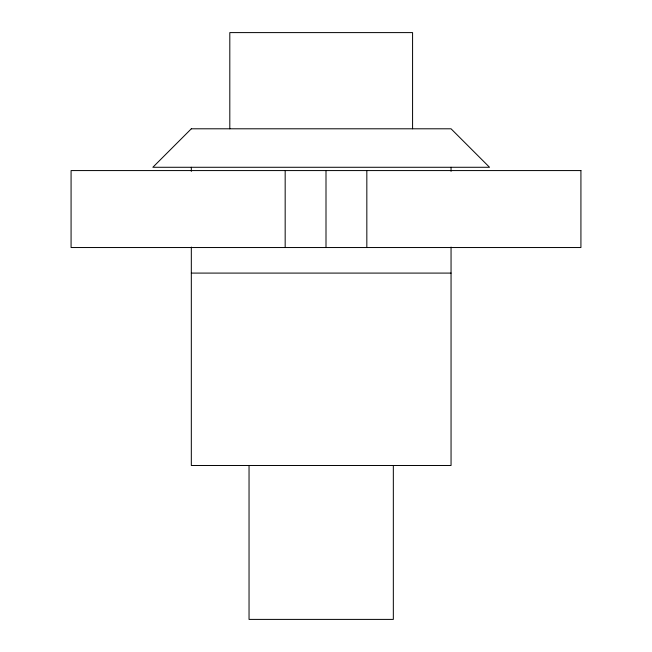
<?xml version="1.0" encoding="UTF-8"?>
<svg xmlns="http://www.w3.org/2000/svg" width="652" height="652" viewBox="0 0 652 652"><rect width="100%" height="100%" fill="white"/><g stroke="black" fill="none" stroke-linecap="round" stroke-linejoin="round"><path stroke-width="0.98" d="M191.321 273.09L451.054 273.09M451.054 167.279L451.054 171.346M451.054 247.075L451.054 465.487L191.321 465.487L191.321 247.075M412.577 128.794L412.577 32.6L229.806 32.6L229.806 128.794M393.335 465.487L393.335 619.4L249.04 619.4L249.04 465.487M366.832 170.571L366.832 247.532M326 170.571L326 247.532M285.168 170.571L285.168 247.532M191.321 167.279L191.321 171.346M191.321 128.794L152.845 167.279L489.538 167.279L451.054 128.794L191.321 128.794M580.924 170.571L71.076 170.571L71.076 247.532L580.924 247.532L580.924 170.571"/></g></svg>
